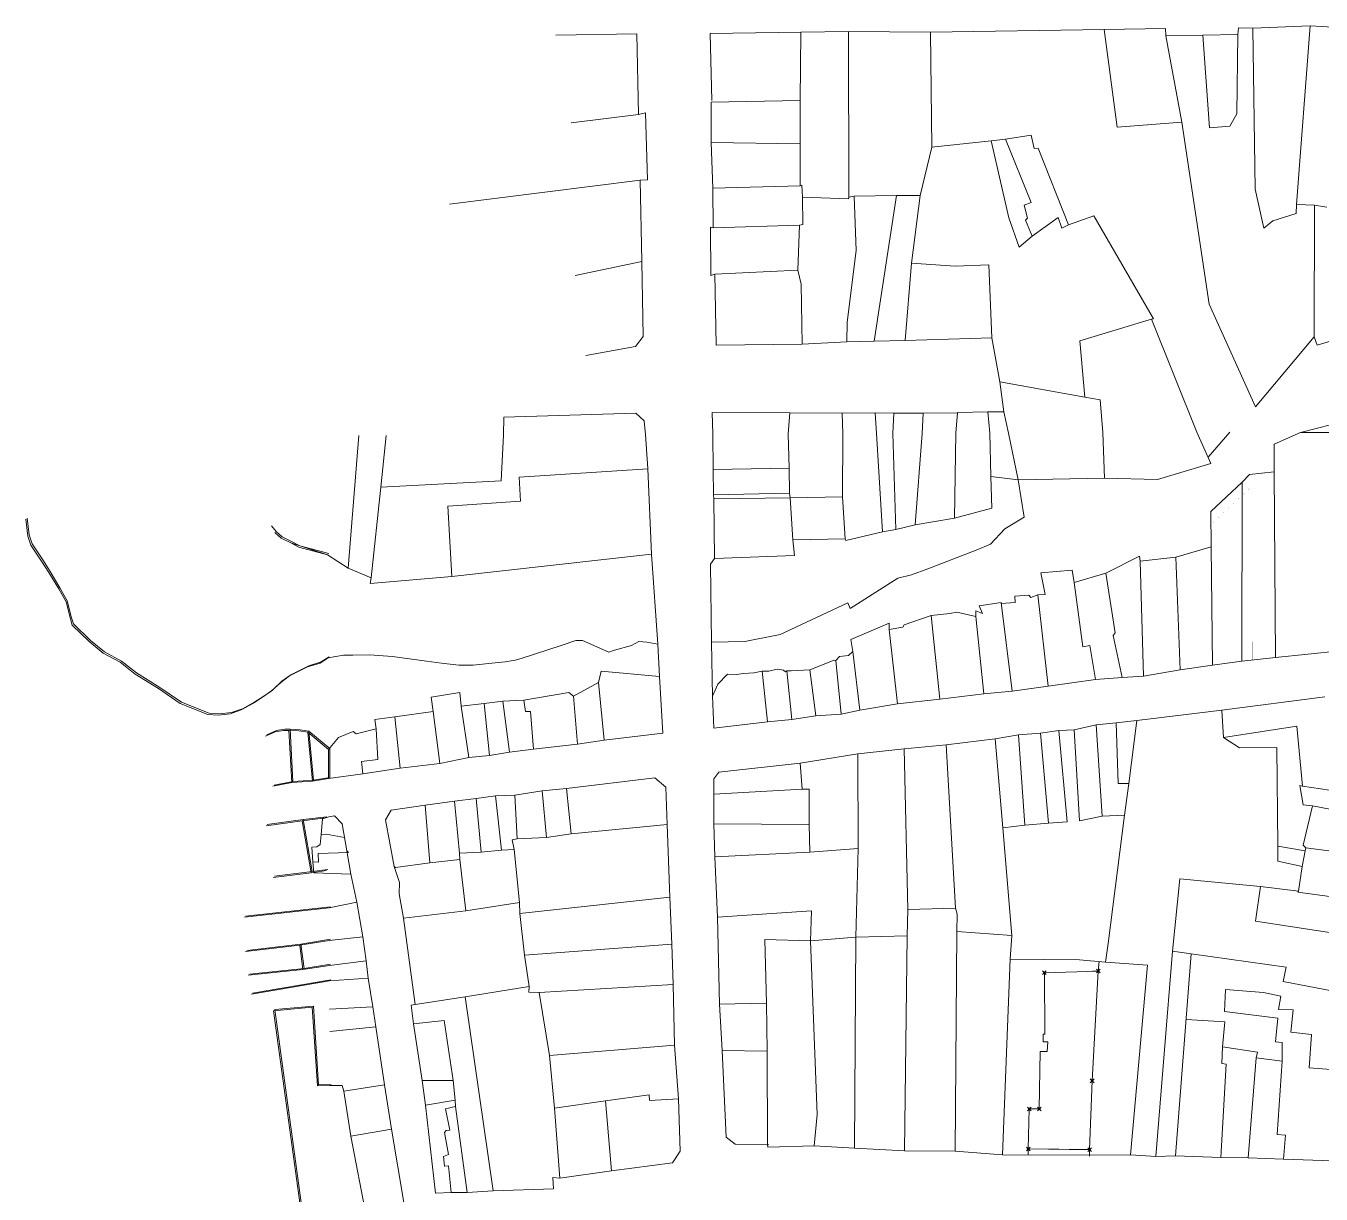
# Model space of a CAD drawing. Header units: millimetres. Extents: x 613361 to 614677, y 1317501 to 1318598.
# Drawn here: x 613361.4 to 613711.9, y 1318174.7 to 1318490.8 of the extents above; entities that cross this region are included whole.
import ezdxf

# ---------------------------------------------------------------- set-up
doc = ezdxf.new("R2010")
doc.units = ezdxf.units.MM
doc.header["$PDMODE"] = 35
doc.header["$PDSIZE"] = 0.5
for name, color, linetype in [('2', 7, 'Continuous'), ('6', 7, 'Continuous'), ('CVL_CUADCON_LIN', 8, 'Continuous'), ('CVL_CUADCON_TIT', 1, 'Continuous'), ('CVL_PUNTO', 250, 'Continuous')]:
    doc.layers.add(name, color=color, linetype=linetype)
doc.layers.add('Nivel 2', color=7, linetype='Continuous', lineweight=0)
doc.layers.add('Nivel 6', color=7, linetype='Continuous', lineweight=0)

msp = doc.modelspace()

# ---------------------------------------------------------------- linework, layer by layer
at = {"color": 1, "linetype": 'ByBlock', "lineweight": 0}
msp.add_lwpolyline([(613649.265, 1318186.79092), (613632.66, 1318186.95117), (613632.94465, 1318197.78079), (613635.66665, 1318197.77379), (613635.86365, 1318213.33579), (613637.83865, 1318213.33179), (613637.97065, 1318215.91079), (613636.68465, 1318215.93379), (613636.71465, 1318217.98179), (613637.16465, 1318217.98879), (613637.06165, 1318234.62279), (613651.62228, 1318235.0672), (613650.72965, 1318218.59379), (613649.97765, 1318205.37879)], close=True, dxfattribs=at)
at = {"layer": '2', "color": 1, "linetype": 'ByBlock', "lineweight": 0}
for p, q in [((613529.68765, 1318370.98079), (613494.89265, 1318368.75479)), ((613530.74765, 1318347.92979), (613529.68765, 1318370.98079)), ((613568.00165, 1318371.19479), (613547.37265, 1318370.77479)), ((613547.37265, 1318370.77479), (613547.51765, 1318363.91979)), ((613568.04365, 1318364.44079), (613568.00165, 1318371.19479)), ((613682.07465, 1318372.44179), (613667.61965, 1318368.09479)), ((613699.26465, 1318370.20179), (613692.56165, 1318369.45279)), ((613699.58065, 1318319.92379), (613699.26465, 1318370.20179)), ((613494.89265, 1318368.75479), (613495.28965, 1318362.25679)), ((613629.91465, 1318368.03679), (613622.54065, 1318368.90979)), ((613622.54065, 1318368.90979), (613622.79765, 1318360.32779)), ((613653.28665, 1318368.47179), (613629.91465, 1318368.03679)), ((613667.61965, 1318368.09479), (613653.28665, 1318368.47179)), ((613690.59265, 1318367.41079), (613682.05465, 1318359.43979)), ((613690.49065, 1318318.90779), (613690.59265, 1318367.41079)), ((613692.56165, 1318369.45279), (613690.59265, 1318367.41079)), ((613457.50965, 1318366.00679), (613454.81865, 1318341.51179)), ((613568.04365, 1318364.44079), (613547.51765, 1318363.91979)), ((613547.51765, 1318363.91979), (613547.57465, 1318362.90379)), ((613547.57465, 1318362.90379), (613568.25565, 1318363.12079)), ((613547.57465, 1318362.90379), (613547.72765, 1318346.70379)), ((613568.25565, 1318363.12079), (613568.04365, 1318364.44079)), ((613582.43065, 1318363.40379), (613568.25565, 1318363.12079)), ((613568.25565, 1318363.12079), (613568.98765, 1318351.74879)), ((613583.16265, 1318352.08179), (613582.43065, 1318363.40379)), ((613495.28965, 1318362.25679), (613475.58165, 1318360.87679)), ((613475.58165, 1318360.87679), (613476.66665, 1318341.88779)), ((613622.79765, 1318360.32779), (613612.75365, 1318357.68179)), ((613682.05465, 1318359.43979), (613682.21665, 1318349.89279)), ((613602.09365, 1318355.79379), (613596.81665, 1318354.54479)), ((613612.75365, 1318357.68179), (613602.09365, 1318355.79379)), ((613593.26365, 1318353.91579), (613583.26765, 1318351.62579)), ((613596.81665, 1318354.54479), (613593.26365, 1318353.91579)), ((613568.98765, 1318351.74879), (613583.16265, 1318352.08179)), ((613569.42065, 1318347.53579), (613568.98765, 1318351.74879)), ((613583.26765, 1318351.62579), (613583.16265, 1318352.08179)), ((613682.21665, 1318349.89279), (613672.57965, 1318347.04579)), ((613682.57065, 1318317.84779), (613682.21665, 1318349.89279)), ((613476.66665, 1318341.88779), (613530.74765, 1318347.92979)), ((613547.72765, 1318346.70379), (613546.72065, 1318345.22479)), ((613546.72065, 1318345.22479), (613546.95565, 1318324.04879)), ((613547.72765, 1318346.70379), (613569.42065, 1318347.53579)), ((613662.82065, 1318347.34679), (613653.70265, 1318342.72479)), ((613662.98165, 1318345.97679), (613662.82065, 1318347.34679)), ((613672.57965, 1318347.04579), (613662.98165, 1318345.97679)), ((613663.83765, 1318314.89979), (613662.98165, 1318345.97679)), ((613673.78665, 1318316.63079), (613672.57965, 1318347.04579)), ((613454.81865, 1318341.51179), (613448.65365, 1318344.06779)), ((613454.62465, 1318339.98779), (613476.66665, 1318341.88779)), ((613644.60165, 1318343.58779), (613636.11965, 1318342.82979)), ((613636.11965, 1318342.82979), (613637.27465, 1318336.94479)), ((613645.07965, 1318340.23879), (613644.60165, 1318343.58779)), ((613653.70265, 1318342.72479), (613645.07965, 1318340.23879)), ((613656.24365, 1318326.58879), (613653.70265, 1318342.72479)), ((613454.81865, 1318341.51179), (613454.62465, 1318339.98779)), ((613647.42565, 1318322.83179), (613645.07965, 1318340.23879)), ((613565.54065, 1318326.13279), (613583.88165, 1318334.71679)), ((613583.88165, 1318334.71679), (613584.50165, 1318333.19679)), ((613625.34665, 1318334.79579), (613619.40665, 1318333.94979)), ((613628.29265, 1318310.84079), (613625.34665, 1318334.79579)), ((613629.15765, 1318334.81779), (613625.34865, 1318334.59279)), ((613632.80465, 1318336.76779), (613629.04565, 1318336.49279)), ((613629.04565, 1318336.49279), (613629.15765, 1318334.81779)), ((613633.41765, 1318336.21279), (613632.80465, 1318336.76779)), ((613635.24265, 1318336.93379), (613633.41765, 1318336.21279)), ((613637.27465, 1318336.94479), (613635.24265, 1318336.93379)), ((613638.09165, 1318312.16579), (613635.24265, 1318336.93379)), ((613606.41465, 1318331.33879), (613599.11365, 1318328.75779)), ((613611.44165, 1318331.87379), (613606.41465, 1318331.33879)), ((613608.79265, 1318308.70079), (613606.41465, 1318331.33879)), ((613613.37065, 1318332.24079), (613611.44165, 1318331.87379)), ((613618.51065, 1318331.05079), (613613.37065, 1318332.24079)), ((613620.28365, 1318331.87279), (613618.45065, 1318332.52279)), ((613618.45065, 1318332.52279), (613618.51065, 1318331.05079)), ((613619.40665, 1318333.94979), (613620.28365, 1318331.87279)), ((613594.99465, 1318329.24279), (613584.65565, 1318324.81779)), ((613595.00465, 1318327.51679), (613594.99465, 1318329.24279)), ((613598.76165, 1318328.14679), (613595.00465, 1318327.51679)), ((613599.11365, 1318328.75779), (613598.76165, 1318328.14679)), ((613620.62365, 1318310.13779), (613618.51065, 1318331.05079)), ((613546.95565, 1318324.04879), (613555.99965, 1318324.25079)), ((613555.99965, 1318324.25079), (613565.54065, 1318326.13279)), ((613584.65565, 1318324.81779), (613585.18465, 1318321.56979)), ((613597.26565, 1318307.36679), (613595.00465, 1318327.51679)), ((613655.68865, 1318325.87479), (613656.24365, 1318326.58879)), ((613658.09765, 1318314.56279), (613655.68865, 1318325.87479)), ((613532.42565, 1318323.50979), (613532.88665, 1318314.82779)), ((613547.25065, 1318309.47379), (613546.95565, 1318324.04879)), ((613585.18465, 1318321.56979), (613584.07265, 1318320.49779)), ((613587.06265, 1318305.68379), (613585.18465, 1318321.56979)), ((613649.35365, 1318323.19879), (613647.42565, 1318322.83179)), ((613650.83465, 1318314.01379), (613649.35365, 1318323.19879)), ((613699.58065, 1318319.92379), (613717.10065, 1318321.69779)), ((613580.16765, 1318319.25679), (613573.57865, 1318316.62979)), ((613580.57565, 1318319.10679), (613580.16765, 1318319.25679)), ((613581.58465, 1318320.22979), (613580.57565, 1318319.10679)), ((613582.08965, 1318304.64079), (613580.57565, 1318319.10679)), ((613584.07265, 1318320.49779), (613581.58465, 1318320.22979)), ((613673.78665, 1318316.63079), (613682.57065, 1318317.84779)), ((613682.57065, 1318317.84779), (613690.49065, 1318318.90779)), ((613690.49065, 1318318.90779), (613699.58065, 1318319.92379)), ((613517.12465, 1318316.21279), (613516.33065, 1318313.21179)), ((613532.88665, 1318314.82779), (613517.12465, 1318316.21279)), ((613551.32865, 1318315.38779), (613548.70365, 1318312.73279)), ((613553.66665, 1318315.35079), (613551.32865, 1318315.38779)), ((613555.74865, 1318315.61579), (613553.66665, 1318315.35079)), ((613558.44065, 1318315.78379), (613555.74865, 1318315.61579)), ((613560.62365, 1318316.20179), (613558.44065, 1318315.78379)), ((613562.45265, 1318316.26279), (613560.62365, 1318316.20179)), ((613562.13265, 1318302.49779), (613560.62365, 1318316.20179)), ((613564.73565, 1318316.78379), (613562.45265, 1318316.26279)), ((613566.46565, 1318316.48879), (613564.73565, 1318316.78379)), ((613567.02665, 1318316.08479), (613566.46565, 1318316.48879)), ((613567.33065, 1318316.28979), (613567.02665, 1318316.08479)), ((613568.54965, 1318316.34779), (613567.33065, 1318316.28979)), ((613568.68365, 1318303.14379), (613567.33065, 1318316.28979)), ((613573.57865, 1318316.62979), (613568.54965, 1318316.34779)), ((613575.18165, 1318304.14479), (613573.57865, 1318316.62979)), ((613638.09165, 1318312.16579), (613650.83465, 1318314.01379)), ((613650.83465, 1318314.01379), (613658.09765, 1318314.56279)), ((613658.09765, 1318314.56279), (613663.83765, 1318314.89979)), ((613663.83765, 1318314.89979), (613673.78665, 1318316.63079)), ((613478.84665, 1318310.46279), (613471.13065, 1318309.20079)), ((613479.22465, 1318306.80879), (613478.84665, 1318310.46279)), ((613508.31965, 1318310.42479), (613496.18765, 1318308.37579)), ((613509.64665, 1318309.46679), (613508.31965, 1318310.42479)), ((613509.64665, 1318309.46679), (613516.33065, 1318313.21179)), ((613516.33065, 1318313.21179), (613517.90265, 1318297.52779)), ((613548.70365, 1318312.73279), (613547.25065, 1318309.47379)), ((613608.79265, 1318308.70079), (613620.62365, 1318310.13779)), ((613620.62365, 1318310.13779), (613628.29265, 1318310.84079)), ((613628.29265, 1318310.84079), (613638.09165, 1318312.16579)), ((613471.13065, 1318309.20079), (613471.66265, 1318305.34379)), ((613485.47065, 1318307.50379), (613479.22465, 1318306.80879)), ((613479.22465, 1318306.80879), (613481.29465, 1318292.85379)), ((613490.49765, 1318308.09079), (613485.47065, 1318307.50379)), ((613485.47065, 1318307.50379), (613486.88065, 1318293.44379)), ((613490.49765, 1318308.09079), (613496.18765, 1318308.37579)), ((613492.26165, 1318294.33679), (613490.49765, 1318308.09079)), ((613496.18765, 1318308.37579), (613496.61265, 1318305.33179)), ((613510.69365, 1318296.52179), (613509.64665, 1318309.46679)), ((613587.06265, 1318305.68379), (613597.26565, 1318307.36679)), ((613597.26565, 1318307.36679), (613608.79265, 1318308.70079)), ((613712.91065, 1318309.28179), (613685.08565, 1318305.67279)), ((613461.25465, 1318303.91479), (613455.82165, 1318303.17379)), ((613455.82165, 1318303.17379), (613456.19365, 1318300.63579)), ((613471.66265, 1318305.34379), (613461.25465, 1318303.91479)), ((613461.25465, 1318303.91479), (613462.66265, 1318290.00679)), ((613473.42865, 1318291.23579), (613471.66265, 1318305.34379)), ((613496.61265, 1318305.33179), (613497.93465, 1318305.28779)), ((613497.93465, 1318305.28779), (613498.81165, 1318295.13579)), ((613562.13265, 1318302.49779), (613568.68365, 1318303.14379)), ((613568.68365, 1318303.14379), (613575.18165, 1318304.14479)), ((613575.18165, 1318304.14479), (613582.08965, 1318304.64079)), ((613582.08965, 1318304.64079), (613587.06265, 1318305.68379)), ((613662.03365, 1318302.85279), (613685.08565, 1318305.67279)), ((613685.08565, 1318305.67279), (613685.48865, 1318298.26079)), ((613426.29865, 1318298.68079), (613428.88865, 1318299.84779)), ((613428.88865, 1318299.84779), (613431.12265, 1318300.20279)), ((613431.12265, 1318300.20279), (613432.59565, 1318300.20179)), ((613432.59565, 1318300.20179), (613433.35465, 1318286.08379)), ((613432.59565, 1318300.20179), (613435.28665, 1318300.09979)), ((613435.28665, 1318300.09979), (613437.67365, 1318299.69279)), ((613437.67365, 1318299.69279), (613438.94065, 1318286.43779)), ((613450.81565, 1318299.28579), (613449.99865, 1318299.94179)), ((613456.19365, 1318300.63579), (613450.81565, 1318299.28579)), ((613456.65265, 1318292.30979), (613456.19365, 1318300.63579)), ((613635.98665, 1318299.45679), (613640.91165, 1318300.14479)), ((613640.91165, 1318300.14479), (613645.07665, 1318300.37079)), ((613643.20065, 1318275.42379), (613640.91165, 1318300.14479)), ((613645.07665, 1318300.37079), (613651.01365, 1318301.67379)), ((613645.07665, 1318300.37079), (613646.50265, 1318275.69679)), ((613651.01365, 1318301.67379), (613656.49865, 1318302.21279)), ((613652.64265, 1318277.00079), (613651.01365, 1318301.67379)), ((613656.49865, 1318302.21279), (613662.03365, 1318302.85279)), ((613656.49865, 1318302.21279), (613657.00765, 1318285.86179)), ((613662.03365, 1318302.85279), (613659.90465, 1318285.87779)), ((613685.48865, 1318298.26079), (613705.33765, 1318301.31679)), ((613705.33765, 1318301.31679), (613706.91365, 1318285.12479)), ((613498.81165, 1318295.13579), (613510.69365, 1318296.52179)), ((613517.90265, 1318297.52779), (613510.69365, 1318296.52179)), ((613599.06965, 1318295.23879), (613610.49665, 1318296.26679)), ((613610.49665, 1318296.26679), (613623.69865, 1318297.96579)), ((613610.49665, 1318296.26679), (613612.95965, 1318252.09579)), ((613623.69865, 1318297.96579), (613630.04365, 1318299.01779)), ((613623.69865, 1318297.96579), (613625.78065, 1318273.85379)), ((613630.04365, 1318299.01779), (613635.98665, 1318299.45679)), ((613631.77265, 1318274.59879), (613630.04365, 1318299.01779)), ((613635.98665, 1318299.45679), (613638.12165, 1318275.09079)), ((613685.48865, 1318298.26079), (613689.87565, 1318295.49179)), ((613473.42865, 1318291.23579), (613481.29465, 1318292.85379)), ((613481.29465, 1318292.85379), (613486.88065, 1318293.44379)), ((613486.88065, 1318293.44379), (613492.26165, 1318294.33679)), ((613498.81165, 1318295.13579), (613492.26165, 1318294.33679)), ((613586.57765, 1318293.89879), (613570.99365, 1318291.37379)), ((613586.57765, 1318293.89879), (613599.06965, 1318295.23879)), ((613586.63765, 1318268.25179), (613586.57765, 1318293.89879)), ((613599.06965, 1318295.23879), (613600.10565, 1318251.77079)), ((613689.87565, 1318295.49179), (613699.98765, 1318295.54779)), ((613699.98765, 1318295.54779), (613700.20665, 1318268.88579)), ((613452.23465, 1318291.77679), (613456.65265, 1318292.30979)), ((613452.56065, 1318288.47779), (613452.23465, 1318291.77679)), ((613462.66265, 1318290.00679), (613452.56065, 1318288.47779)), ((613462.66265, 1318290.00679), (613473.42865, 1318291.23579)), ((613570.99365, 1318291.37379), (613571.49465, 1318284.31779)), ((613433.35465, 1318286.08379), (613428.27665, 1318285.12079)), ((613438.94065, 1318286.43779), (613433.35465, 1318286.08379)), ((613657.00765, 1318285.86179), (613659.90465, 1318285.87779)), ((613659.90465, 1318285.87779), (613658.73865, 1318277.28879)), ((613483.24465, 1318281.79279), (613488.47365, 1318282.48279)), ((613488.47365, 1318282.48279), (613493.75765, 1318282.71479)), ((613488.47365, 1318282.48279), (613490.09065, 1318267.81379)), ((613493.75765, 1318282.71479), (613501.16965, 1318283.82279)), ((613494.33965, 1318270.88479), (613493.75765, 1318282.71479)), ((613501.16965, 1318283.82279), (613507.72065, 1318284.46879)), ((613501.16965, 1318283.82279), (613502.31565, 1318271.23379)), ((613508.96665, 1318272.18579), (613507.72065, 1318284.46879)), ((613571.49465, 1318284.31779), (613547.56965, 1318282.96479)), ((613547.56965, 1318282.96479), (613547.61965, 1318274.94079)), ((613573.37465, 1318284.32779), (613571.49465, 1318284.31779)), ((613573.38465, 1318274.72879), (613573.37465, 1318284.32779)), ((613707.09765, 1318280.09779), (613706.20065, 1318285.32379)), ((613706.20065, 1318285.32379), (613706.91365, 1318285.12479)), ((613706.91365, 1318285.12479), (613714.18665, 1318283.99679)), ((613469.43365, 1318279.93779), (613477.40465, 1318281.09979)), ((613470.70065, 1318264.35379), (613469.43365, 1318279.93779)), ((613477.40465, 1318281.09979), (613483.24465, 1318281.79279)), ((613477.40465, 1318281.09979), (613478.71265, 1318266.98879)), ((613484.65665, 1318267.22479), (613483.24465, 1318281.79279)), ((613707.06465, 1318269.17879), (613709.64065, 1318279.75679)), ((613709.64065, 1318279.75679), (613707.09765, 1318280.09779)), ((613709.64065, 1318279.75679), (613714.26965, 1318278.91879)), ((613426.39565, 1318274.40579), (613436.14565, 1318275.77379)), ((613436.14565, 1318275.77379), (613438.57965, 1318261.70579)), ((613638.12165, 1318275.09079), (613631.77265, 1318274.59879)), ((613638.12165, 1318275.09079), (613643.20065, 1318275.42379)), ((613646.50265, 1318275.69679), (613652.64265, 1318277.00079)), ((613658.73865, 1318277.28879), (613652.64265, 1318277.00079)), ((613658.73865, 1318277.28879), (613654.33265, 1318242.57579)), ((613502.31565, 1318271.23379), (613508.96665, 1318272.18579)), ((613508.96665, 1318272.18579), (613534.91665, 1318274.76779)), ((613534.91665, 1318274.76779), (613535.65065, 1318255.06679)), ((613547.61965, 1318274.94079), (613573.38465, 1318274.72879)), ((613547.61965, 1318274.94079), (613547.87965, 1318265.95279)), ((613573.58365, 1318267.26479), (613573.38465, 1318274.72879)), ((613625.78065, 1318273.85379), (613631.77265, 1318274.59879)), ((613625.78065, 1318273.85379), (613628.25065, 1318244.71579)), ((613494.33965, 1318270.88479), (613492.96965, 1318270.62279)), ((613492.96965, 1318270.62279), (613493.59565, 1318267.93479)), ((613494.33965, 1318270.88479), (613502.31565, 1318271.23379)), ((613573.58365, 1318267.26479), (613586.63765, 1318268.25179)), ((613586.02665, 1318244.22579), (613586.63765, 1318268.25179)), ((613700.20665, 1318268.88579), (613707.58265, 1318267.65779)), ((613700.23165, 1318264.82379), (613700.20665, 1318268.88579)), ((613707.83165, 1318268.42079), (613707.06465, 1318269.17879)), ((613707.83165, 1318268.42079), (613707.58265, 1318267.65779)), ((613736.51465, 1318264.67079), (613707.83165, 1318268.42079)), ((613448.27065, 1318267.57979), (613448.73065, 1318267.12579)), ((613448.27065, 1318267.57979), (613449.32665, 1318261.33979)), ((613470.70065, 1318264.35379), (613478.82565, 1318265.26279)), ((613478.71265, 1318266.98879), (613484.65665, 1318267.22479)), ((613478.82565, 1318265.26279), (613478.71265, 1318266.98879)), ((613478.82565, 1318265.26279), (613480.48865, 1318251.35579)), ((613490.09065, 1318267.81379), (613484.65665, 1318267.22479)), ((613490.09065, 1318267.81379), (613493.59565, 1318267.93479)), ((613494.95665, 1318253.67179), (613493.59565, 1318267.93479)), ((613547.87965, 1318265.95279), (613573.58365, 1318267.26479)), ((613547.87965, 1318265.95279), (613548.54065, 1318249.65379)), ((613706.79565, 1318263.38679), (613700.23165, 1318264.82379)), ((613707.58265, 1318267.65779), (613706.79565, 1318263.38679)), ((613438.57965, 1318261.70579), (613428.37365, 1318260.43979)), ((613449.32665, 1318261.33979), (613450.94965, 1318253.73079)), ((613461.05165, 1318263.38579), (613461.46065, 1318263.08279)), ((613462.55265, 1318259.02579), (613461.05165, 1318263.38579)), ((613461.46065, 1318263.08279), (613470.70065, 1318264.35379)), ((613706.79565, 1318263.38679), (613705.77065, 1318256.72879)), ((613462.41965, 1318255.97779), (613462.55265, 1318259.02579)), ((613671.67365, 1318240.48879), (613673.68565, 1318260.05379)), ((613673.68565, 1318260.05379), (613695.54865, 1318257.99179)), ((613695.54865, 1318257.99179), (613694.13465, 1318248.58779)), ((613705.77065, 1318256.72879), (613695.54865, 1318257.99179)), ((613463.62965, 1318249.43379), (613462.41965, 1318255.97779)), ((613495.07665, 1318250.62479), (613535.65065, 1318255.06679)), ((613535.65065, 1318255.06679), (613536.23865, 1318242.32279)), ((613705.77065, 1318256.72879), (613705.67065, 1318256.42279)), ((613705.67065, 1318256.42279), (613734.50865, 1318252.47079)), ((613450.94965, 1318253.73079), (613452.63465, 1318244.34379)), ((613480.48865, 1318251.35579), (613463.62965, 1318249.43379)), ((613480.48865, 1318251.35579), (613494.95665, 1318253.67179)), ((613494.95665, 1318253.67179), (613495.07665, 1318250.62479)), ((613496.31665, 1318239.35679), (613495.07665, 1318250.62479)), ((613548.54065, 1318249.65379), (613573.98865, 1318251.37079)), ((613573.98865, 1318251.37079), (613573.78565, 1318243.24379)), ((613600.10565, 1318251.77079), (613599.89665, 1318244.60779)), ((613600.10565, 1318251.77079), (613612.95965, 1318252.09579)), ((613612.95965, 1318252.09579), (613613.42765, 1318250.47379)), ((613463.62965, 1318249.43379), (613466.72365, 1318226.03779)), ((613549.09565, 1318226.09179), (613548.54065, 1318249.65379)), ((613613.42765, 1318250.47379), (613613.35565, 1318245.74979)), ((613694.13465, 1318248.58779), (613732.48665, 1318242.70779)), ((613452.63465, 1318244.34379), (613453.53965, 1318237.84879)), ((613573.78565, 1318243.24379), (613561.38465, 1318243.58079)), ((613561.38465, 1318243.58079), (613561.79765, 1318226.36579)), ((613573.78565, 1318243.24379), (613586.02665, 1318244.22579)), ((613585.67365, 1318187.18979), (613586.02665, 1318244.22579)), ((613586.02665, 1318244.22579), (613599.89665, 1318244.60779)), ((613599.89665, 1318244.60779), (613599.19465, 1318186.45279)), ((613612.86565, 1318186.32579), (613613.35565, 1318245.74979)), ((613613.35565, 1318245.74979), (613628.25065, 1318244.71579)), ((613628.25065, 1318244.71579), (613627.78265, 1318238.31379)), ((613420.85365, 1318240.38279), (613435.52965, 1318242.05379)), ((613436.39165, 1318235.50179), (613435.52965, 1318242.05379)), ((613536.23865, 1318242.32279), (613496.31665, 1318239.35679)), ((613536.23865, 1318242.32279), (613536.61265, 1318231.45579)), ((613575.55465, 1318196.27479), (613573.78565, 1318243.24379)), ((613654.33265, 1318242.57579), (613653.55165, 1318237.49279)), ((613667.19565, 1318184.90279), (613671.67365, 1318240.48879)), ((613671.67365, 1318240.48879), (613676.81065, 1318239.75579)), ((613453.53965, 1318237.84879), (613454.07765, 1318233.12779)), ((613496.31665, 1318239.35679), (613497.63965, 1318230.93379)), ((613625.72765, 1318185.33179), (613627.78265, 1318238.31379)), ((613627.78265, 1318238.31379), (613646.53565, 1318238.11379)), ((613646.53565, 1318238.11379), (613653.55165, 1318237.49279)), ((613664.93965, 1318236.69279), (613653.55165, 1318237.49279)), ((613660.38365, 1318185.37279), (613664.93965, 1318236.69279)), ((613676.81065, 1318239.75579), (613672.53065, 1318185.08479)), ((613702.44465, 1318236.14079), (613676.81065, 1318239.75579)), ((613421.56365, 1318233.93279), (613436.39165, 1318235.50179)), ((613454.07765, 1318233.12779), (613455.34565, 1318225.41579)), ((613701.65565, 1318232.27679), (613702.44465, 1318236.14079)), ((613497.63965, 1318230.93379), (613480.32965, 1318228.14579)), ((613497.63965, 1318230.93379), (613497.54765, 1318229.40979)), ((613536.61265, 1318231.45579), (613500.34365, 1318229.32379)), ((613536.96965, 1318215.00279), (613536.61265, 1318231.45579)), ((613685.75165, 1318224.11279), (613686.06965, 1318230.10779)), ((613686.06965, 1318230.10779), (613696.33965, 1318229.25079)), ((613729.68965, 1318226.89779), (613701.65565, 1318232.27679)), ((613466.72365, 1318226.03779), (613465.65865, 1318225.82879)), ((613466.72365, 1318226.03779), (613480.32965, 1318228.14579)), ((613480.32965, 1318228.14579), (613487.82465, 1318175.62279)), ((613497.54765, 1318229.40979), (613500.34365, 1318229.32379)), ((613500.34365, 1318229.32379), (613503.14365, 1318212.22379)), ((613561.79765, 1318226.36579), (613549.09565, 1318226.09179)), ((613549.09565, 1318226.09179), (613549.88565, 1318213.55179)), ((613562.03165, 1318213.36579), (613561.79765, 1318226.36579)), ((613696.33965, 1318229.25079), (613701.02065, 1318228.26079)), ((613701.02065, 1318228.26079), (613700.43365, 1318224.65179)), ((613428.41665, 1318224.33179), (613438.92865, 1318225.29379)), ((613436.42965, 1318166.07979), (613428.41665, 1318224.33179)), ((613455.34565, 1318225.41579), (613456.09065, 1318219.98579)), ((613465.65865, 1318225.82879), (613466.35065, 1318220.80479)), ((613700.24465, 1318222.31479), (613685.75165, 1318224.11279)), ((613700.43365, 1318224.65179), (613704.39765, 1318224.62279)), ((613704.39765, 1318224.62279), (613703.77465, 1318218.52479)), ((613456.09065, 1318219.98579), (613458.47665, 1318204.25479)), ((613466.35065, 1318220.80479), (613474.62765, 1318221.66379)), ((613468.68265, 1318205.47979), (613466.35065, 1318220.80479)), ((613474.62765, 1318221.66379), (613477.06765, 1318205.47579)), ((613685.92065, 1318221.37079), (613675.41865, 1318221.97979)), ((613685.25265, 1318214.56179), (613685.92065, 1318221.37079)), ((613699.62465, 1318215.96279), (613700.24465, 1318222.31479)), ((613701.35365, 1318215.76879), (613699.62465, 1318215.96279)), ((613701.43565, 1318210.74179), (613701.35365, 1318215.76879)), ((613703.77465, 1318218.52479), (613709.36865, 1318217.94679)), ((613709.36865, 1318217.94679), (613708.71365, 1318208.90279)), ((613536.96965, 1318215.00279), (613503.14365, 1318212.22379)), ((613503.14365, 1318212.22379), (613504.45265, 1318198.01079)), ((613538.02665, 1318200.53479), (613536.96965, 1318215.00279)), ((613549.88565, 1318213.55179), (613562.03165, 1318213.36579)), ((613562.03165, 1318213.36579), (613562.08965, 1318188.02279)), ((613685.02665, 1318210.09179), (613685.25265, 1318214.56179)), ((613685.25265, 1318214.56179), (613694.71265, 1318213.14179)), ((613694.71265, 1318213.14179), (613694.31665, 1318211.56579)), ((613684.83065, 1318184.64579), (613686.19665, 1318209.84379)), ((613686.19665, 1318209.84379), (613685.02665, 1318210.09179)), ((613694.31665, 1318211.56579), (613692.14865, 1318184.53479)), ((613701.43565, 1318210.74179), (613694.31665, 1318211.56579)), ((613700.03665, 1318190.87579), (613701.43565, 1318210.74179)), ((613708.71365, 1318208.90279), (613719.94965, 1318208.05179)), ((613477.06765, 1318205.47579), (613468.68265, 1318205.47979)), ((613468.68265, 1318205.47979), (613469.58865, 1318198.83179)), ((613477.55765, 1318200.14579), (613477.06765, 1318205.47579)), ((613458.47665, 1318204.25479), (613447.45965, 1318202.56779)), ((613447.45965, 1318202.56779), (613449.36565, 1318190.38979)), ((613460.38065, 1318192.33079), (613458.47665, 1318204.25479)), ((613530.09265, 1318201.60779), (613518.26265, 1318199.96679)), ((613530.20365, 1318200.03379), (613530.09265, 1318201.60779)), ((613469.58865, 1318198.83179), (613477.55765, 1318200.14579)), ((613477.67065, 1318198.47079), (613474.93065, 1318197.79479)), ((613477.55765, 1318200.14579), (613477.67065, 1318198.47079)), ((613480.86565, 1318175.12679), (613477.67065, 1318198.47079)), ((613504.45265, 1318198.01079), (613518.26265, 1318199.96679)), ((613505.89365, 1318179.07579), (613504.45265, 1318198.01079)), ((613518.26265, 1318199.96679), (613519.85565, 1318181.03279)), ((613538.02665, 1318200.53479), (613530.20365, 1318200.03379)), ((613474.93065, 1318197.79479), (613476.18565, 1318192.06379)), ((613574.74465, 1318187.78879), (613575.55465, 1318196.27479)), ((613449.36565, 1318190.38979), (613460.38065, 1318192.33079)), ((613475.17065, 1318191.90479), (613474.66565, 1318191.39479)), ((613474.66565, 1318191.39479), (613475.82065, 1318185.45879)), ((613476.18565, 1318192.06379), (613475.17065, 1318191.90479)), ((613449.36565, 1318190.38979), (613453.62065, 1318168.42279)), ((613562.08965, 1318188.02279), (613562.19465, 1318187.46479)), ((613562.19465, 1318187.46479), (613574.74465, 1318187.78879)), ((613574.74465, 1318187.78879), (613585.67365, 1318187.18979)), ((613702.27365, 1318190.68579), (613700.03665, 1318190.87579)), ((613701.75565, 1318184.18179), (613702.27365, 1318190.68579)), ((613475.82065, 1318185.45879), (613474.40165, 1318184.94279)), ((613474.40165, 1318184.94279), (613474.72265, 1318182.30379)), ((613599.19465, 1318186.45279), (613585.67365, 1318187.18979)), ((613599.19465, 1318186.45279), (613612.86565, 1318186.32579)), ((613625.72765, 1318185.33179), (613612.86565, 1318186.32579)), ((613649.20465, 1318185.25979), (613625.72765, 1318185.33179)), ((613649.20465, 1318185.25979), (613660.38365, 1318185.37279)), ((613660.38365, 1318185.37279), (613667.19565, 1318184.90279)), ((613672.53065, 1318185.08479), (613667.19565, 1318184.90279)), ((613672.53065, 1318185.08479), (613684.83065, 1318184.64579)), ((613692.14865, 1318184.53479), (613684.83065, 1318184.64579)), ((613692.14865, 1318184.53479), (613701.75565, 1318184.18179)), ((613474.72265, 1318182.30379), (613475.73865, 1318182.36079)), ((613475.73865, 1318182.36079), (613476.54665, 1318175.15279)), ((613519.85565, 1318181.03279), (613505.89365, 1318179.07579)), ((613504.18365, 1318176.17079), (613504.01265, 1318179.21679)), ((613504.01265, 1318179.21679), (613505.89365, 1318179.07579)), ((613476.54665, 1318175.15279), (613480.86565, 1318175.12679)), ((613487.82465, 1318175.62279), (613480.86565, 1318175.12679)), ((613487.82465, 1318175.62279), (613504.18365, 1318176.17079))]:
    msp.add_line(p, q, dxfattribs=at)
for points in [[(613584.50165, 1318333.19679), (613597.40765, 1318341.44579), (613601.06065, 1318342.27879), (613605.52265, 1318343.92879), (613618.60065, 1318348.97879), (613622.45265, 1318350.57479), (613626.33965, 1318354.76079), (613631.60465, 1318357.93879), (613629.91465, 1318368.03679)], [(613532.88665, 1318314.82779), (613533.79665, 1318299.44479), (613517.90265, 1318297.52779)], [(613547.25065, 1318309.47379), (613547.55865, 1318300.79079), (613562.13265, 1318302.49779)], [(613570.99365, 1318291.37379), (613548.90365, 1318288.91479), (613547.54265, 1318287.12879), (613547.56965, 1318282.96479)], [(613507.72065, 1318284.46879), (613531.63665, 1318287.34479), (613534.59965, 1318284.82279), (613534.91665, 1318274.76779)], [(613469.43365, 1318279.93779), (613460.24465, 1318278.61679), (613458.73665, 1318276.01879), (613461.05165, 1318263.38579)], [(613443.38365, 1318276.79679), (613444.90865, 1318277.05879), (613447.00565, 1318274.88679), (613448.27065, 1318267.57979)], [(613549.88565, 1318213.55179), (613550.89765, 1318190.09379), (613553.39865, 1318188.27979), (613562.49565, 1318188.07579)], [(613726.64765, 1318209.51079), (613722.53165, 1318185.36479), (613720.20465, 1318183.57379), (613701.75565, 1318184.18179)], [(613469.58865, 1318198.83179), (613472.22865, 1318174.97679), (613476.54665, 1318175.15279)], [(613538.02665, 1318200.53479), (613538.47065, 1318186.36779), (613536.35665, 1318183.15579), (613519.85565, 1318181.03279)], [(613460.38065, 1318192.33079), (613463.65665, 1318172.43979), (613462.09665, 1318169.94279), (613453.62065, 1318168.42279)]]:
    msp.add_lwpolyline(points, dxfattribs=at)
at = {"layer": '6', "color": 1, "linetype": 'ByBlock', "lineweight": 0}
for p, q in [((613529.12065, 1318380.28979), (613529.68765, 1318370.98079)), ((613547.37265, 1318370.77479), (613547.31265, 1318380.36279)), ((613568.00165, 1318371.19479), (613567.68965, 1318380.44479)), ((613582.43065, 1318363.40379), (613582.47465, 1318380.50379)), ((613593.26365, 1318353.91579), (613591.57265, 1318380.54079)), ((613596.81665, 1318354.54479), (613595.99365, 1318380.55779)), ((613602.09365, 1318355.79379), (613603.97065, 1318380.58979)), ((613612.75365, 1318357.68179), (613613.06565, 1318380.62679)), ((613622.54065, 1318368.90979), (613622.31465, 1318380.66379)), ((613629.91465, 1318368.03679), (613627.29465, 1318380.68379)), ((613653.28665, 1318368.47179), (613652.90465, 1318380.78679)), ((613678.31265, 1318380.88879), (613682.07465, 1318372.44179)), ((613448.65365, 1318344.06779), (613451.52765, 1318379.97779)), ((613457.50965, 1318366.00679), (613458.89665, 1318380.00679)), ((613490.65565, 1318380.13479), (613490.02065, 1318367.76279)), ((613699.26765, 1318377.66679), (613699.26465, 1318370.20179)), ((613490.02065, 1318367.76279), (613457.50965, 1318366.00679)), ((613428.79765, 1318353.72979), (613430.47265, 1318352.25679)), ((613448.65365, 1318344.06779), (613443.07865, 1318347.74379)), ((613437.67365, 1318299.69279), (613443.30465, 1318295.02779)), ((613449.99865, 1318299.94179), (613446.04565, 1318298.24379)), ((613446.04565, 1318298.24379), (613443.30465, 1318295.02779)), ((613443.30465, 1318295.02779), (613443.33865, 1318287.15679)), ((613438.94065, 1318286.43779), (613443.33865, 1318287.15679)), ((613452.56065, 1318288.47779), (613443.33865, 1318287.15679)), ((613436.14565, 1318275.77379), (613442.52265, 1318276.53779)), ((613441.28165, 1318272.01079), (613441.66065, 1318276.27879)), ((613441.66065, 1318276.27879), (613443.38365, 1318276.79679)), ((613441.04365, 1318269.36779), (613441.28165, 1318272.01079)), ((613441.28165, 1318272.01079), (613442.70265, 1318272.17079)), ((613442.70265, 1318272.17079), (613447.63865, 1318271.23379)), ((613438.76165, 1318268.59379), (613440.18365, 1318268.70279)), ((613439.09165, 1318264.68479), (613438.76165, 1318268.59379)), ((613440.18365, 1318268.70279), (613441.04365, 1318269.36779)), ((613440.56565, 1318264.59179), (613439.09165, 1318264.68479)), ((613439.31365, 1318261.63879), (613439.09165, 1318264.68479)), ((613448.73065, 1318267.12579), (613440.49965, 1318266.92779)), ((613440.49965, 1318266.92779), (613440.56565, 1318264.59179)), ((613438.57965, 1318261.70579), (613442.77265, 1318262.29779)), ((613449.32665, 1318261.33979), (613439.31365, 1318261.63879)), ((613420.55065, 1318249.67579), (613443.48965, 1318252.16479)), ((613450.94965, 1318253.73079), (613443.48965, 1318252.16479)), ((613452.63465, 1318244.34379), (613443.52765, 1318243.37879)), ((613435.52965, 1318242.05379), (613443.52765, 1318243.37879)), ((613436.39165, 1318235.50179), (613443.55665, 1318236.62479)), ((613453.53965, 1318237.84879), (613443.55665, 1318236.62479)), ((613454.07765, 1318233.12779), (613443.57465, 1318232.40879)), ((613422.42565, 1318228.80379), (613443.57465, 1318232.40879)), ((613438.92865, 1318225.29379), (613440.29565, 1318204.01479)), ((613455.34565, 1318225.41579), (613443.60765, 1318224.79079)), ((613456.09065, 1318219.98579), (613443.63365, 1318218.69679)), ((613440.29565, 1318204.01479), (613443.69665, 1318204.07079)), ((613446.99265, 1318204.13979), (613443.69665, 1318204.07079)), ((613447.45965, 1318202.56779), (613446.99265, 1318204.13979))]:
    msp.add_line(p, q, dxfattribs=at)
for points in [[(613361.41365, 1318357.35979), (613361.97165, 1318352.78879), (613362.78365, 1318350.35079), (613365.62565, 1318346.03279), (613367.65665, 1318342.93479), (613370.29665, 1318338.51579), (613372.27565, 1318334.95979), (613373.44365, 1318330.38879), (613373.95065, 1318328.71279), (613378.57065, 1318324.24179), (613382.32765, 1318321.14279), (613386.94865, 1318318.65279), (613391.00965, 1318315.45179), (613397.30565, 1318311.53979), (613403.19565, 1318307.52579), (613410.65965, 1318304.52679), (613413.40165, 1318304.37279), (613416.70265, 1318304.72779), (613419.69865, 1318305.74179), (613423.05065, 1318307.61979), (613425.18365, 1318308.99079), (613427.82465, 1318310.81779), (613430.36365, 1318313.20379), (613432.75065, 1318314.92979), (613437.62565, 1318317.41579), (613441.02865, 1318318.43079), (613443.19865, 1318319.81179), (613443.19865, 1318319.81179), (613443.19865, 1318319.81179)], [(613443.07865, 1318347.74379), (613433.11265, 1318350.93479), (613430.47265, 1318352.25679)], [(613443.07865, 1318347.74379), (613435.24565, 1318349.81679), (613433.11265, 1318350.93479)], [(613443.07865, 1318347.74379), (613435.24565, 1318349.81679)], [(613530.74765, 1318347.92979), (613532.42565, 1318323.50979), (613529.47465, 1318324.10279), (613527.28865, 1318324.24279), (613525.31365, 1318323.16579), (613520.69665, 1318321.92079), (613519.17565, 1318321.35379), (613512.04165, 1318324.56379), (613510.26365, 1318324.50379), (613506.30865, 1318323.16079), (613495.45565, 1318319.69779), (613493.83265, 1318319.23179), (613491.14265, 1318318.75979), (613487.53665, 1318318.38379), (613482.45865, 1318317.89779), (613478.59665, 1318317.87679), (613473.91765, 1318318.40879), (613469.79865, 1318318.94479), (613460.59365, 1318320.16279), (613454.44165, 1318320.68779), (613449.91965, 1318320.56079), (613447.37865, 1318320.59679), (613443.19865, 1318319.81179)]]:
    msp.add_lwpolyline(points, dxfattribs=at)
at = {"layer": 'CVL_CUADCON_LIN', "color": 1, "linetype": 'ByBlock', "lineweight": 0, "ltscale": 0.5, "const_width": 0.01, "flags": 128}
msp.add_lwpolyline([(613693.36441, 1318319.29241), (613682.57065, 1318317.84779), (613682.09863, 1318355.89486), (613693.42853, 1318366.47236)], close=True, dxfattribs=at)
for points in [[(613682.09863, 1318355.89486), (613693.42853, 1318366.47236)], [(613693.42853, 1318366.47236), (613693.36441, 1318319.29241)], [(613682.57065, 1318317.84779), (613682.09863, 1318355.89486)], [(613682.57065, 1318317.84779), (613693.36441, 1318319.29241)]]:
    msp.add_lwpolyline(points, dxfattribs=at)
at = {"layer": 'CVL_CUADCON_TIT', "color": 1, "linetype": 'ByBlock', "lineweight": 0, "ltscale": 0.5}
for p, q in [((613651.62228, 1318235.0672), (613651.8503, 1318237.64338)), ((613650.02303, 1318235.01839), (613651.62228, 1318235.0672)), ((613632.66, 1318186.95117), (613632.61688, 1318185.31066)), ((613632.61765, 1318186.95179), (613649.26032, 1318186.70872)), ((613649.25979, 1318186.67644), (613649.21667, 1318185.03593))]:
    msp.add_line(p, q, dxfattribs=at)
msp.add_circle((613649.26032, 1318186.70872), 0.03229, dxfattribs=at)
at = {"layer": 'CVL_PUNTO', "color": 1, "linetype": 'ByBlock', "lineweight": 0, "ltscale": 0.5}
for p in [(613637.06165, 1318234.62279), (613651.62228, 1318235.0672), (613649.97765, 1318205.37879), (613632.94465, 1318197.78079), (613635.66665, 1318197.77379), (613632.66, 1318186.95117), (613649.265, 1318186.79092)]:
    msp.add_point(p, dxfattribs=at)
at = {"layer": 'Nivel 2', "color": 1, "linetype": 'ByBlock', "lineweight": 0}
for p, q in [((613571.14565, 1318489.11479), (613570.96265, 1318470.64879)), ((613571.14565, 1318489.11479), (613570.96265, 1318470.64879)), ((613571.14565, 1318489.11479), (613584.06465, 1318489.35379)), ((613571.14565, 1318489.11479), (613584.06465, 1318489.35379)), ((613584.06465, 1318489.35379), (613584.15765, 1318444.53879)), ((613584.06465, 1318489.35379), (613606.24565, 1318489.19679)), ((613584.06465, 1318489.35379), (613606.24565, 1318489.19679)), ((613584.06465, 1318489.35379), (613584.15765, 1318444.53879)), ((613606.24565, 1318489.19679), (613653.24565, 1318489.91779)), ((613606.24565, 1318489.19679), (613653.24565, 1318489.91779)), ((613606.24565, 1318489.19679), (613606.55365, 1318458.01679)), ((613606.24565, 1318489.19679), (613606.55365, 1318458.01679)), ((613669.82865, 1318490.18079), (613653.24565, 1318489.91779)), ((613669.82865, 1318490.18079), (613653.24565, 1318489.91779)), ((613653.24565, 1318489.91779), (613656.72765, 1318463.48879)), ((613653.24565, 1318489.91779), (613656.72765, 1318463.48879)), ((613669.89265, 1318488.14679), (613669.82865, 1318490.18079)), ((613669.89265, 1318488.14679), (613669.82865, 1318490.18079)), ((613689.37365, 1318488.53079), (613689.56465, 1318490.36379)), ((613689.37365, 1318488.53079), (613689.56465, 1318490.36379)), ((613689.56465, 1318490.36379), (613693.43165, 1318490.23679)), ((613689.56465, 1318490.36379), (613693.43165, 1318490.23679)), ((613693.43165, 1318490.23679), (613708.99465, 1318490.84979)), ((613693.43165, 1318490.23679), (613708.99465, 1318490.84979)), ((613693.43165, 1318490.23679), (613694.12665, 1318446.69779)), ((613693.43165, 1318490.23679), (613694.12665, 1318446.69779)), ((613708.99465, 1318490.84979), (613705.24465, 1318442.54979)), ((613708.99465, 1318490.84979), (613705.24465, 1318442.54979)), ((613718.15465, 1318490.35079), (613708.99465, 1318490.84979)), ((613718.15465, 1318490.35079), (613708.99465, 1318490.84979)), ((613669.89265, 1318488.14679), (613679.91265, 1318488.36579)), ((613669.89265, 1318488.14679), (613679.91265, 1318488.36579)), ((613674.26965, 1318464.77579), (613669.89265, 1318488.14679)), ((613674.26965, 1318464.77579), (613669.89265, 1318488.14679)), ((613689.37365, 1318488.53079), (613679.91265, 1318488.36579)), ((613689.37365, 1318488.53079), (613679.91265, 1318488.36579)), ((613679.91265, 1318488.36579), (613681.70665, 1318463.29979)), ((613679.91265, 1318488.36579), (613681.70665, 1318463.29979)), ((613689.15965, 1318467.06279), (613689.37365, 1318488.53079)), ((613689.15965, 1318467.06279), (613689.37365, 1318488.53079)), ((613546.90365, 1318470.18279), (613546.87365, 1318459.29679)), ((613546.90365, 1318470.18279), (613546.87365, 1318459.29679)), ((613570.96265, 1318470.64879), (613546.90365, 1318470.18279)), ((613570.96265, 1318470.64879), (613546.90365, 1318470.18279)), ((613570.93765, 1318458.89779), (613570.96265, 1318470.64879)), ((613570.93765, 1318458.89779), (613570.96265, 1318470.64879)), ((613508.99065, 1318464.58879), (613527.23765, 1318466.89779)), ((613508.99065, 1318464.58879), (613527.23765, 1318466.89779)), ((613527.23765, 1318466.89779), (613529.11765, 1318467.31679)), ((613527.23765, 1318466.89779), (613529.11765, 1318467.31679)), ((613529.11765, 1318467.31679), (613529.59365, 1318449.15979)), ((613529.11765, 1318467.31679), (613529.59365, 1318449.15979)), ((613656.72765, 1318463.48879), (613674.26965, 1318464.77579)), ((613656.72765, 1318463.48879), (613674.26965, 1318464.77579)), ((613674.26965, 1318464.77579), (613681.66565, 1318415.58479)), ((613674.26965, 1318464.77579), (613681.66565, 1318415.58479)), ((613687.19765, 1318463.69279), (613689.15965, 1318467.06279)), ((613687.19765, 1318463.69279), (613689.15965, 1318467.06279)), ((613633.49365, 1318461.29879), (613626.48065, 1318460.23479)), ((613633.49365, 1318461.29879), (613626.48065, 1318460.23479)), ((613634.28065, 1318457.64179), (613633.49365, 1318461.29879)), ((613634.28065, 1318457.64179), (613633.49365, 1318461.29879)), ((613681.70665, 1318463.29979), (613687.19765, 1318463.69279)), ((613681.70665, 1318463.29979), (613687.19765, 1318463.69279)), ((613546.87365, 1318459.29679), (613570.93765, 1318458.89779)), ((613547.36165, 1318446.93879), (613546.87365, 1318459.29679)), ((613547.36165, 1318446.93879), (613546.87365, 1318459.29679)), ((613546.87365, 1318459.29679), (613570.93765, 1318458.89779)), ((613570.93765, 1318458.89779), (613570.91065, 1318447.60479)), ((613570.93765, 1318458.89779), (613570.91065, 1318447.60479)), ((613606.55365, 1318458.01679), (613603.38465, 1318444.97279)), ((613606.55365, 1318458.01679), (613603.38465, 1318444.97279)), ((613606.55365, 1318458.01679), (613622.66865, 1318459.75179)), ((613606.55365, 1318458.01679), (613622.66865, 1318459.75179)), ((613626.48065, 1318460.23479), (613622.66865, 1318459.75179)), ((613626.48065, 1318460.23479), (613622.66865, 1318459.75179)), ((613622.66865, 1318459.75179), (613627.38465, 1318438.92679)), ((613622.66865, 1318459.75179), (613627.38465, 1318438.92679)), ((613633.46165, 1318443.03679), (613626.48065, 1318460.23479)), ((613633.46165, 1318443.03679), (613626.48065, 1318460.23479)), ((613635.39965, 1318457.75079), (613634.28065, 1318457.64179)), ((613635.39965, 1318457.75079), (613634.28065, 1318457.64179)), ((613643.57365, 1318437.05079), (613635.39965, 1318457.75079)), ((613643.57365, 1318437.05079), (613635.39965, 1318457.75079)), ((613476.06965, 1318442.64779), (613527.60965, 1318449.09579)), ((613476.06965, 1318442.64779), (613527.60965, 1318449.09579)), ((613529.59365, 1318449.15979), (613527.60965, 1318449.09579)), ((613529.59365, 1318449.15979), (613527.60965, 1318449.09579)), ((613527.60965, 1318449.09579), (613528.11165, 1318427.07279)), ((613527.60965, 1318449.09579), (613528.11165, 1318427.07279)), ((613570.91065, 1318447.60479), (613547.36165, 1318446.93879)), ((613570.91065, 1318447.60479), (613547.36165, 1318446.93879)), ((613547.43265, 1318436.20579), (613547.36165, 1318446.93879)), ((613547.43265, 1318436.20579), (613547.36165, 1318446.93879)), ((613570.91065, 1318447.60479), (613571.41865, 1318447.76079)), ((613570.91065, 1318447.60479), (613571.41865, 1318447.76079)), ((613571.41865, 1318447.76079), (613571.54165, 1318444.50579)), ((613571.41865, 1318447.76079), (613571.54165, 1318444.50579)), ((613571.54165, 1318444.50579), (613584.05965, 1318444.02979)), ((613571.54165, 1318444.50579), (613571.69265, 1318437.07979)), ((613571.54165, 1318444.50579), (613571.69265, 1318437.07979)), ((613571.54165, 1318444.50579), (613584.05965, 1318444.02979)), ((613584.05965, 1318444.02979), (613584.15765, 1318444.53879)), ((613584.05965, 1318444.02979), (613584.15765, 1318444.53879)), ((613584.15765, 1318444.53879), (613585.58065, 1318444.80279)), ((613584.15765, 1318444.53879), (613585.58065, 1318444.80279)), ((613585.58065, 1318444.80279), (613597.02565, 1318444.98079)), ((613585.58065, 1318444.80279), (613597.02565, 1318444.98079)), ((613585.58065, 1318444.80279), (613586.08465, 1318430.10479)), ((613585.58065, 1318444.80279), (613586.08465, 1318430.10479)), ((613597.02565, 1318444.98079), (613590.97865, 1318405.51779)), ((613597.02565, 1318444.98079), (613590.97865, 1318405.51779)), ((613603.38465, 1318444.97279), (613597.02565, 1318444.98079)), ((613603.38465, 1318444.97279), (613597.02565, 1318444.98079)), ((613603.38465, 1318444.97279), (613601.11465, 1318426.64479)), ((613603.38465, 1318444.97279), (613601.11465, 1318426.64479)), ((613694.12665, 1318446.69779), (613696.43565, 1318436.08179)), ((613694.12665, 1318446.69779), (613696.43565, 1318436.08179)), ((613631.58465, 1318442.36279), (613633.46165, 1318443.03679)), ((613631.58465, 1318442.36279), (613633.46165, 1318443.03679)), ((613632.47165, 1318438.85879), (613631.58465, 1318442.36279)), ((613632.47165, 1318438.85879), (613631.58465, 1318442.36279)), ((613698.86365, 1318438.13279), (613705.20965, 1318440.10779)), ((613698.86365, 1318438.13279), (613705.20965, 1318440.10779)), ((613705.20965, 1318440.10779), (613705.24465, 1318442.54979)), ((613705.20965, 1318440.10779), (613705.24465, 1318442.54979)), ((613705.24465, 1318442.54979), (613710.12965, 1318442.32779)), ((613705.24465, 1318442.54979), (613710.12965, 1318442.32779)), ((613710.12965, 1318442.32779), (613710.05965, 1318406.66879)), ((613710.12965, 1318442.32779), (613710.05965, 1318406.66879)), ((613710.12965, 1318442.32779), (613713.49065, 1318441.84179)), ((613710.12965, 1318442.32779), (613713.49065, 1318441.84179)), ((613546.75565, 1318423.33179), (613546.66865, 1318436.40379)), ((613546.66865, 1318436.40379), (613547.43265, 1318436.20579)), ((613546.66865, 1318436.40379), (613547.43265, 1318436.20579)), ((613546.75565, 1318423.33179), (613546.66865, 1318436.40379)), ((613547.43265, 1318436.20579), (613570.72665, 1318436.97179)), ((613547.43265, 1318436.20579), (613570.72665, 1318436.97179)), ((613570.72665, 1318436.97179), (613570.35065, 1318424.70979)), ((613570.72665, 1318436.97179), (613570.35065, 1318424.70979)), ((613571.69265, 1318437.07979), (613570.72665, 1318436.97179)), ((613571.69265, 1318437.07979), (613570.72665, 1318436.97179)), ((613627.38465, 1318438.92679), (613630.23465, 1318431.01079)), ((613627.38465, 1318438.92679), (613630.23465, 1318431.01079)), ((613631.96765, 1318438.29579), (613632.47165, 1318438.85879)), ((613631.96765, 1318438.29579), (613632.47165, 1318438.85879)), ((613633.72565, 1318433.93279), (613631.96765, 1318438.29579)), ((613633.72565, 1318433.93279), (613631.96765, 1318438.29579)), ((613633.72565, 1318433.93279), (613640.81365, 1318439.01679)), ((613633.72565, 1318433.93279), (613640.81365, 1318439.01679)), ((613640.81365, 1318439.01679), (613641.79965, 1318436.12379)), ((613640.81365, 1318439.01679), (613641.79965, 1318436.12379)), ((613641.79965, 1318436.12379), (613643.57365, 1318437.05079)), ((613641.79965, 1318436.12379), (613643.57365, 1318437.05079)), ((613643.57365, 1318437.05079), (613650.42565, 1318439.48779)), ((613643.57365, 1318437.05079), (613650.42565, 1318439.48779)), ((613650.42565, 1318439.48779), (613666.58365, 1318411.61779)), ((613650.42565, 1318439.48779), (613666.58365, 1318411.61779)), ((613696.43565, 1318436.08179), (613698.86365, 1318438.13279)), ((613696.43565, 1318436.08179), (613698.86365, 1318438.13279)), ((613630.23465, 1318431.01079), (613633.72565, 1318433.93279)), ((613630.23465, 1318431.01079), (613633.72565, 1318433.93279)), ((613586.08465, 1318430.10479), (613583.66965, 1318410.70779)), ((613586.08465, 1318430.10479), (613583.66965, 1318410.70779)), ((613528.11165, 1318427.07279), (613510.02665, 1318423.34079)), ((613528.11165, 1318427.07279), (613510.02665, 1318423.34079)), ((613599.37065, 1318405.72579), (613601.11465, 1318426.64479)), ((613599.37065, 1318405.72579), (613601.11465, 1318426.64479)), ((613601.11465, 1318426.64479), (613612.92265, 1318425.80779)), ((613601.11465, 1318426.64479), (613612.92265, 1318425.80779)), ((613612.92265, 1318425.80779), (613621.97465, 1318426.17379)), ((613612.92265, 1318425.80779), (613621.97465, 1318426.17379)), ((613621.97465, 1318426.17379), (613622.81765, 1318406.44179)), ((613621.97465, 1318426.17379), (613622.81765, 1318406.44179)), ((613547.82065, 1318423.69479), (613546.75565, 1318423.33179)), ((613547.82065, 1318423.69479), (613546.75565, 1318423.33179)), ((613570.35065, 1318424.70979), (613547.82065, 1318423.69479)), ((613570.35065, 1318424.70979), (613547.82065, 1318423.69479)), ((613571.23965, 1318421.00279), (613570.35065, 1318424.70979)), ((613571.23965, 1318421.00279), (613570.35065, 1318424.70979)), ((613571.44865, 1318404.72579), (613571.23965, 1318421.00279)), ((613571.44865, 1318404.72579), (613571.23965, 1318421.00279)), ((613681.66565, 1318415.58479), (613694.16065, 1318387.79179)), ((613681.66565, 1318415.58479), (613694.16065, 1318387.79179)), ((613583.66965, 1318410.70779), (613583.60365, 1318405.31579)), ((613583.66965, 1318410.70779), (613583.60365, 1318405.31579)), ((613666.32965, 1318411.56579), (613646.68165, 1318405.58379)), ((613666.32965, 1318411.56579), (613646.68165, 1318405.58379)), ((613666.58365, 1318411.61779), (613666.07565, 1318411.51279)), ((613666.58365, 1318411.61779), (613666.07565, 1318411.51279)), ((613666.07565, 1318411.51279), (613678.31265, 1318380.88879)), ((613666.07565, 1318411.51279), (613678.31265, 1318380.88879)), ((613583.60365, 1318405.31579), (613571.44865, 1318404.72579)), ((613583.60365, 1318405.31579), (613571.44865, 1318404.72579)), ((613590.97865, 1318405.51779), (613583.60365, 1318405.31579)), ((613590.97865, 1318405.51779), (613583.60365, 1318405.31579)), ((613590.97865, 1318405.51779), (613599.37065, 1318405.72579)), ((613590.97865, 1318405.51779), (613599.37065, 1318405.72579)), ((613622.81765, 1318406.44179), (613599.37065, 1318405.72579)), ((613622.81765, 1318406.44179), (613599.37065, 1318405.72579)), ((613622.81765, 1318406.44179), (613624.98265, 1318394.50179)), ((613622.81765, 1318406.44179), (613624.98265, 1318394.50179)), ((613646.68165, 1318405.58379), (613648.00365, 1318390.38279)), ((613646.68165, 1318405.58379), (613648.00365, 1318390.38279)), ((613694.16065, 1318387.79179), (613710.05965, 1318406.66879)), ((613694.16065, 1318387.79179), (613710.05965, 1318406.66879)), ((613710.05965, 1318406.66879), (613710.88865, 1318404.43579)), ((613710.05965, 1318406.66879), (613710.88865, 1318404.43579)), ((613710.88865, 1318404.43579), (613716.32165, 1318406.04879)), ((613710.88865, 1318404.43579), (613716.32165, 1318406.04879)), ((613529.12065, 1318380.28979), (613529.68765, 1318370.98079)), ((613547.37265, 1318370.77479), (613547.31265, 1318380.36279)), ((613568.00165, 1318371.19479), (613567.68965, 1318380.44479)), ((613582.43065, 1318363.40379), (613582.47465, 1318380.50379)), ((613593.26365, 1318353.91579), (613591.57265, 1318380.54079)), ((613596.81665, 1318354.54479), (613595.99365, 1318380.55779)), ((613602.09365, 1318355.79379), (613603.97065, 1318380.58979)), ((613612.75365, 1318357.68179), (613613.06565, 1318380.62679)), ((613622.54065, 1318368.90979), (613622.31465, 1318380.66379)), ((613629.91465, 1318368.03679), (613627.29465, 1318380.68379)), ((613653.28665, 1318368.47179), (613652.90465, 1318380.78679)), ((613678.31265, 1318380.88879), (613682.07465, 1318372.44179)), ((613681.32565, 1318374.12379), (613687.25665, 1318380.92479)), ((613706.31165, 1318380.80479), (613699.26765, 1318377.66679)), ((613706.31165, 1318380.80479), (613714.84565, 1318382.99579)), ((613706.31165, 1318380.80479), (613714.84565, 1318382.99579)), ((613714.64565, 1318380.85079), (613706.31165, 1318380.80479)), ((613699.26765, 1318377.66679), (613699.26465, 1318370.20179)), ((613427.90765, 1318355.60979), (613429.12665, 1318354.03479)), ((613429.12665, 1318354.03479), (613430.80165, 1318352.56179)), ((613426.62765, 1318298.98579), (613429.21765, 1318300.15279)), ((613429.21765, 1318300.15279), (613431.45165, 1318300.50779)), ((613431.45165, 1318300.50779), (613432.92465, 1318300.50679)), ((613432.92465, 1318300.50679), (613435.61565, 1318300.40479)), ((613432.92465, 1318300.50679), (613433.68365, 1318286.38879)), ((613435.61565, 1318300.40479), (613438.00265, 1318299.99779)), ((613438.00265, 1318299.99779), (613443.63365, 1318295.33279)), ((613438.00265, 1318299.99779), (613439.26965, 1318286.74279)), ((613433.68365, 1318286.38879), (613428.60565, 1318285.42579)), ((613439.26965, 1318286.74279), (613433.68365, 1318286.38879)), ((613439.26965, 1318286.74279), (613443.66765, 1318287.46179)), ((613426.72465, 1318274.71079), (613436.47465, 1318276.07879)), ((613436.47465, 1318276.07879), (613442.85165, 1318276.84279)), ((613436.47465, 1318276.07879), (613438.90865, 1318262.01079)), ((613438.90865, 1318262.01079), (613428.70265, 1318260.74479)), ((613438.90865, 1318262.01079), (613443.10165, 1318262.60279)), ((613420.87965, 1318249.98079), (613443.81865, 1318252.46979)), ((613435.85865, 1318242.35879), (613443.85665, 1318243.68379)), ((613421.18265, 1318240.68779), (613435.85865, 1318242.35879)), ((613436.72065, 1318235.80679), (613435.85865, 1318242.35879)), ((613436.72065, 1318235.80679), (613443.88565, 1318236.92979)), ((613421.89265, 1318234.23779), (613436.72065, 1318235.80679)), ((613422.75465, 1318229.10879), (613443.90365, 1318232.71379)), ((613428.74565, 1318224.63679), (613439.25765, 1318225.59879)), ((613436.75865, 1318166.38479), (613428.74565, 1318224.63679)), ((613439.25765, 1318225.59879), (613440.62465, 1318204.31979)), ((613440.62465, 1318204.31979), (613444.02565, 1318204.37579))]:
    msp.add_line(p, q, dxfattribs=at)
at = {"layer": 'Nivel 2', "color": 1, "linetype": 'ByBlock', "lineweight": 0, "flags": 128}
for points in [[(613547.05265, 1318470.64179), (613546.62765, 1318488.79879), (613571.14565, 1318489.11479)], [(613547.05265, 1318470.64179), (613546.62765, 1318488.79879), (613571.14565, 1318489.11479)], [(613504.86565, 1318488.31679), (613526.78865, 1318488.66679), (613527.23765, 1318466.89779)], [(613504.86565, 1318488.31679), (613526.78865, 1318488.66679), (613527.23765, 1318466.89779)], [(613528.11165, 1318427.07279), (613528.44965, 1318406.77879), (613526.43165, 1318404.11979), (613512.96765, 1318401.68979)], [(613528.11165, 1318427.07279), (613528.44965, 1318406.77879), (613526.43165, 1318404.11979), (613512.96765, 1318401.68979)], [(613547.82065, 1318423.69479), (613548.25365, 1318404.41779), (613571.44865, 1318404.72579)], [(613547.82065, 1318423.69479), (613548.25365, 1318404.41779), (613571.44865, 1318404.72579)], [(613626.05365, 1318386.37079), (613624.98265, 1318394.50179), (613648.00365, 1318390.38279), (613652.17965, 1318389.69879), (613652.90465, 1318380.78679)], [(613626.05365, 1318386.37079), (613624.98265, 1318394.50179), (613648.00365, 1318390.38279), (613652.17965, 1318389.69879), (613652.90465, 1318380.78679)], [(613529.12065, 1318380.28979), (613528.75265, 1318383.94079), (613526.44965, 1318386.06179), (613490.79565, 1318385.00979), (613490.65565, 1318380.13479)], [(613529.12065, 1318380.28979), (613528.75265, 1318383.94079), (613526.44965, 1318386.06179), (613490.79565, 1318385.00979), (613490.65565, 1318380.13479)], [(613547.31265, 1318380.36279), (613547.10265, 1318386.19979), (613568.16365, 1318386.18779), (613567.68965, 1318380.44479)], [(613547.31265, 1318380.36279), (613547.10265, 1318386.19979), (613568.16365, 1318386.18779), (613567.68965, 1318380.44479)], [(613568.16365, 1318386.18779), (613582.30665, 1318386.02779), (613582.47465, 1318380.50379)], [(613568.16365, 1318386.18779), (613582.30665, 1318386.02779), (613582.47465, 1318380.50379)], [(613582.30665, 1318386.02779), (613591.20765, 1318386.18879), (613591.57265, 1318380.54079)], [(613582.30665, 1318386.02779), (613591.20765, 1318386.18879), (613591.57265, 1318380.54079)], [(613591.20765, 1318386.18879), (613596.29565, 1318386.01879), (613595.99365, 1318380.55779)], [(613591.20765, 1318386.18879), (613596.29565, 1318386.01879), (613595.99365, 1318380.55779)], [(613596.29565, 1318386.01879), (613604.28265, 1318386.02179), (613603.97065, 1318380.58979)], [(613596.29565, 1318386.01879), (613604.28265, 1318386.02179), (613603.97065, 1318380.58979)], [(613604.28265, 1318386.02179), (613613.54065, 1318386.13379), (613613.06565, 1318380.62679)], [(613604.28265, 1318386.02179), (613613.54065, 1318386.13379), (613613.06565, 1318380.62679)], [(613613.48865, 1318386.23579), (613621.77965, 1318386.39279), (613622.31465, 1318380.66379)], [(613613.48865, 1318386.23579), (613621.77965, 1318386.39279), (613622.31465, 1318380.66379)], [(613621.77965, 1318386.39279), (613626.05365, 1318386.37079), (613627.29465, 1318380.68379)], [(613621.77965, 1318386.39279), (613626.05365, 1318386.37079), (613627.29465, 1318380.68379)], [(613361.74265, 1318357.66479), (613362.30065, 1318353.09379), (613363.11265, 1318350.65579), (613365.95465, 1318346.33779), (613367.98565, 1318343.23979), (613370.62565, 1318338.82079), (613372.60465, 1318335.26479), (613373.77265, 1318330.69379), (613374.27965, 1318329.01779), (613378.89965, 1318324.54679), (613382.65665, 1318321.44779), (613387.27765, 1318318.95779), (613391.33865, 1318315.75679), (613397.63465, 1318311.84479), (613403.52465, 1318307.83079), (613410.98865, 1318304.83179), (613413.73065, 1318304.67779), (613417.03165, 1318305.03279), (613420.02765, 1318306.04679), (613423.37965, 1318307.92479), (613425.51265, 1318309.29579), (613428.15365, 1318311.12279), (613430.69265, 1318313.50879), (613433.07965, 1318315.23479), (613437.95465, 1318317.72079), (613441.35765, 1318318.73579), (613443.52765, 1318320.11679), (613443.52765, 1318320.11679), (613443.52765, 1318320.11679)], [(613443.40765, 1318348.04879), (613435.57465, 1318350.12179), (613433.44165, 1318351.23979), (613430.80165, 1318352.56179)]]:
    msp.add_lwpolyline(points, dxfattribs=at)
at = {"layer": 'Nivel 6', "color": 1, "linetype": 'ByBlock', "lineweight": 0}
msp.add_line((613443.63365, 1318295.33279), (613443.66765, 1318287.46179), dxfattribs=at)
at = {"layer": 'Nivel 6', "color": 1, "linetype": 'ByBlock', "lineweight": 0, "flags": 128}
for points in [[(613443.40765, 1318348.04879), (613435.57465, 1318350.12179), (613433.44165, 1318351.23979)], [(613443.40765, 1318348.04879), (613435.57465, 1318350.12179)]]:
    msp.add_lwpolyline(points, dxfattribs=at)

doc.saveas('drawing.dxf')
